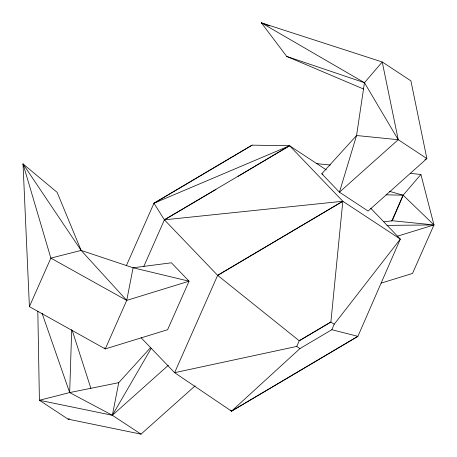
<?xml version="1.0" encoding="UTF-8"?>
<svg xmlns="http://www.w3.org/2000/svg" width="457" height="457" viewBox="0 0 457 457"><rect width="100%" height="100%" fill="white"/><g stroke="black" fill="none" stroke-linecap="round" stroke-linejoin="round"><path stroke-width="0.69" d="M195.128 385.839L141.019 434.15L112.365 415.287L69.675 392.574L71.703 329.588M424.936 159.43L426.878 158.568L398.218 139.699L382.241 61.969L364.463 82.694L356.557 135.518L339.442 192.186L368.102 211.048L426.878 158.568L410.894 80.832L382.241 61.969L261.393 22.85L286.728 56.434L363.566 89.024M104.31 347.868L105.27 348.925L126.726 300.398L133.101 267.779L171.415 262.792L189.061 281.198L167.605 329.72L105.27 348.925L29.402 306.636L23.033 163.937L57.131 192.334L81.123 250.407L126.726 300.398L189.061 281.198L133.101 267.779L81.123 250.407L50.858 258.114L29.402 306.636M150.553 347.634L118.734 382.669L112.365 415.287L39.411 400.275L37.817 311.177M383.926 221.834L392.306 220.742L403.131 195.202L420.903 174.471L410.3 173.369M141.087 337.723L174.614 372.684L231.528 411.146L299.935 348.594L331.833 329.714L334.227 324.236L400.309 239.097L370.73 208.249M126.372 265.637L153.958 203.245L252.104 145.155L289.584 145.732L326.327 169.918M143.749 266.545L164.406 219.828L289.584 145.732L342.83 201.257L400.309 239.097L357.9 336.341L231.528 411.146L230.539 410.118M296.73 346.429L299.232 340.762L330.879 322.031L342.83 201.257L217.646 275.354L174.614 372.684L296.73 346.429L299.935 348.594M391.689 221.079L403.131 195.202L389.387 191.329M151.261 348.245L112.365 415.287L168.387 365.263M398.218 139.699L339.442 192.186L321.797 173.78L356.557 135.518L398.218 139.699L364.463 82.694L261.393 22.85L269.367 25.94M252.104 145.155L153.958 203.245L164.406 219.828L217.646 275.354L299.232 340.762L330.879 322.031L334.227 324.236M238.057 176.385L289.584 145.732L153.958 203.245M231.528 411.146L357.9 336.341L331.833 329.714M215.967 189.461L164.406 219.828L342.83 201.257L217.646 275.354M397.379 236.2L433.967 224.93L420.903 174.471M381.172 283.106L412.511 273.452L433.967 224.93L403.131 195.202L386.045 194.825M118.734 382.669L69.675 392.574L39.411 400.275L68.064 419.138L141.019 434.15M68.064 419.138L69.441 418.789M386.93 225.398L433.967 224.93L392.306 220.742M316.278 163.589L330.417 165.057M286.728 56.434L364.463 82.694M126.726 300.398L50.858 258.114L23.033 163.937L81.123 250.407M261.393 22.85L262.621 23.581M321.797 173.78L322.968 174.551M42.067 313.256L69.675 392.574M72.16 330.234L90.914 388.427M23.033 163.937L23.593 166.005"/></g></svg>
